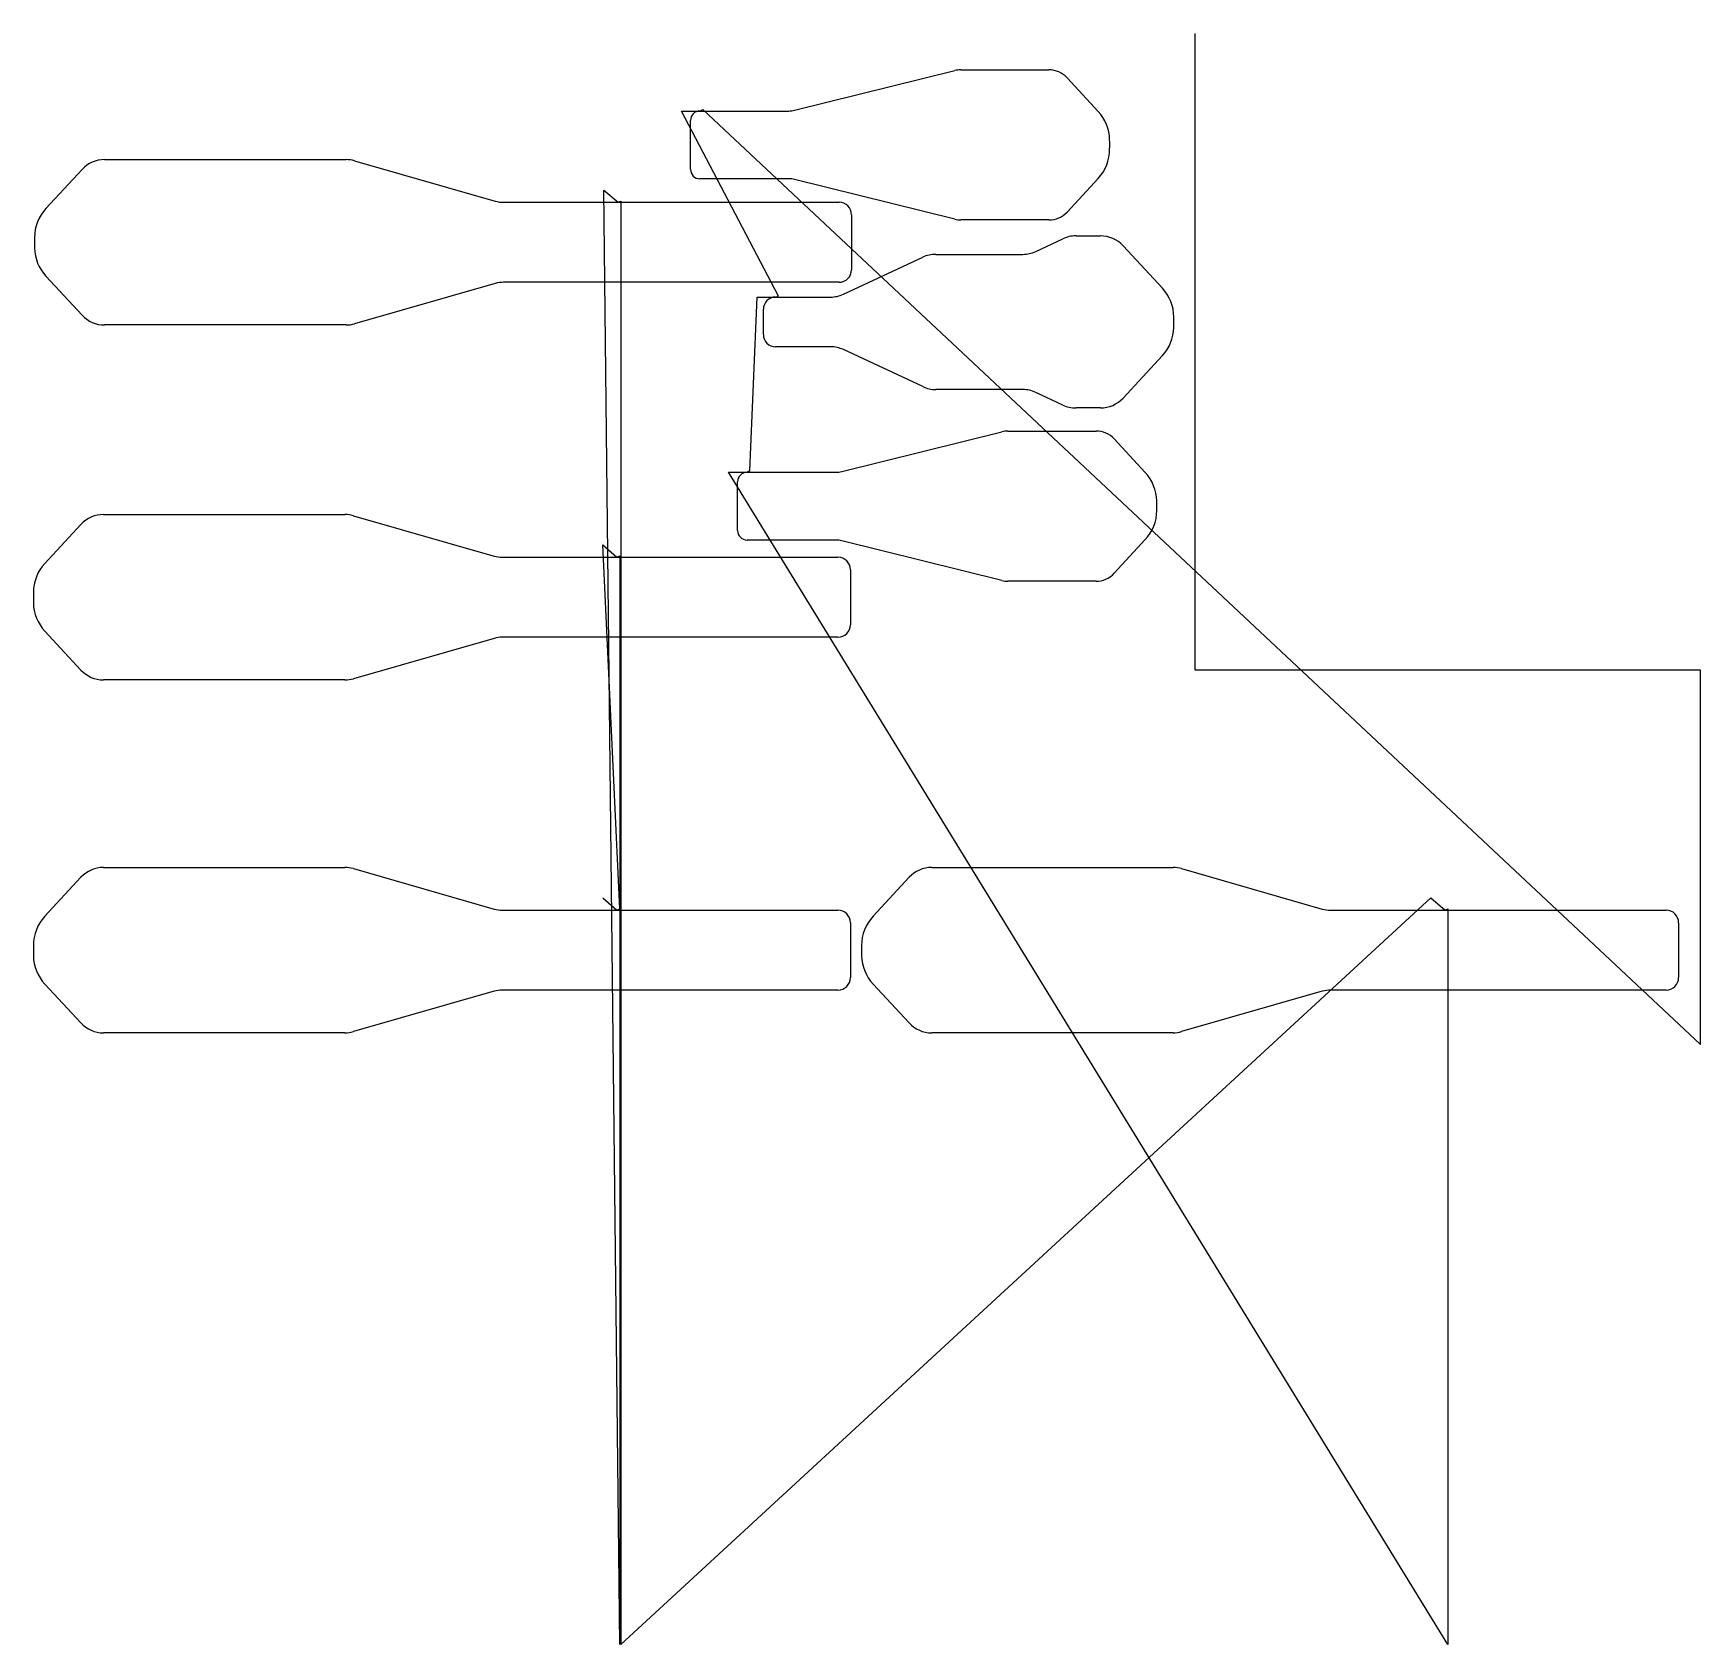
# Model space of a CAD drawing. Header units: metres. Extents: x 19 to 2752, y 0 to 2640.
import ezdxf

# ---------------------------------------------------------------- set-up
doc = ezdxf.new("R2010")
doc.units = ezdxf.units.M

msp = doc.modelspace()

# ---------------------------------------------------------------- linework, layer by layer
at = {"layer": 'TOOL_0'}
for p, q in [((1923.399, 2639.001), (1923.399, 2640.001)), ((1923.399, 1596.729), (1923.399, 2639.001)), ((1266.928, 2513.904), (1529.438, 2579.049)), ((1539.193, 2580.241), (1683.802, 2580.241)), ((1713.518, 2567.258), (1764.531, 2512.169)), ((1111.804, 2512.741), (1116.326, 2515.36)), ((1116.326, 2515.36), (2751.866, 983.149)), ((1240.747, 2209.624), (1081.425, 2512.741)), ((1081.425, 2512.741), (1111.803, 2512.741)), ((1096.304, 2417.241), (1096.304, 2497.241)), ((1111.803, 2512.741), (1257.414, 2512.741)), ((136.202, 2433.161), (531.829, 2433.161)), ((40.029, 2353.129), (99.149, 2416.973)), ((545.749, 2431.205), (776.358, 2365.079)), ((980.398, 0), (954.386, 2383.314)), ((954.386, 2383.314), (977.664, 2363.161)), ((1257.415, 2401.741), (1111.804, 2401.741)), ((1529.438, 2335.433), (1266.929, 2400.578)), ((1764.531, 2402.313), (1713.518, 2347.224)), ((790.002, 2363.161), (977.663, 2363.161)), ((977.663, 2363.161), (982.269, 2365.29)), ((977.664, 2363.161), (1339.757, 2363.161)), ((982.269, 2365.29), (982.269, 0)), ((1360.257, 2342.661), (1360.257, 2252.661)), ((1683.802, 2334.241), (1539.193, 2334.241)), ((1662.045, 2282.615), (1706.623, 2303.402)), ((1728.177, 2308.18), (1768.017, 2308.18)), ((1346.821, 2212.545), (1476.844, 2273.176)), ((1498.292, 2277.931), (1640.914, 2277.931)), ((1805.437, 2291.832), (1869.703, 2222.431)), ((99.149, 2178.349), (40.029, 2242.193)), ((776.359, 2230.243), (545.75, 2164.117)), ((1339.757, 2232.161), (790.003, 2232.161)), ((1193.525, 1923.506), (1205.657, 2207.931)), ((1205.657, 2207.931), (1235.842, 2207.931)), ((1215.843, 2146.432), (1215.843, 2187.932)), ((1235.842, 2207.931), (1326.007, 2207.931)), ((1235.843, 2207.932), (1240.747, 2209.624)), ((531.83, 2162.161), (136.203, 2162.161)), ((1326.008, 2126.432), (1235.843, 2126.432)), ((1476.845, 2061.187), (1346.822, 2121.818)), ((1869.703, 2111.931), (1805.437, 2042.53)), ((1640.915, 2056.432), (1498.293, 2056.432)), ((1706.624, 2030.96), (1662.046, 2051.747)), ((1768.017, 2026.182), (1728.178, 2026.182)), ((1344.127, 1922.05), (1606.637, 1987.195)), ((1616.392, 1988.387), (1761.001, 1988.387)), ((1790.717, 1975.404), (1841.73, 1920.315)), ((2337.731, 0), (1158.624, 1920.887)), ((1158.624, 1920.887), (1189.002, 1920.887)), ((1189.002, 1920.887), (1334.613, 1920.887)), ((1189.003, 1920.887), (1193.525, 1923.506)), ((1173.503, 1825.387), (1173.503, 1905.387)), ((38.158, 1771.601), (97.278, 1835.445)), ((134.331, 1851.633), (529.958, 1851.633)), ((543.878, 1849.677), (774.487, 1783.551)), ((1334.614, 1809.887), (1189.003, 1809.887)), ((1606.637, 1743.579), (1344.128, 1808.724)), ((1841.73, 1810.459), (1790.717, 1755.37)), ((788.131, 1781.633), (975.792, 1781.633)), ((980.399, 1205.52), (952.516, 1801.786)), ((952.516, 1801.786), (975.793, 1781.633)), ((975.792, 1781.633), (980.398, 1783.762)), ((975.793, 1781.633), (1337.886, 1781.633)), ((980.398, 1783.762), (980.398, 0)), ((1358.386, 1761.133), (1358.386, 1671.133)), ((1761.001, 1742.387), (1616.392, 1742.387)), ((97.278, 1596.821), (38.158, 1660.665)), ((774.488, 1648.715), (543.879, 1582.589)), ((1337.886, 1650.633), (788.132, 1650.633)), ((2751.866, 1596.729), (1923.399, 1596.729)), ((2751.866, 983.149), (2751.866, 1596.729)), ((529.959, 1580.633), (134.332, 1580.633)), ((38.159, 1193.359), (97.279, 1257.203)), ((134.332, 1273.391), (529.959, 1273.391)), ((543.879, 1271.435), (774.488, 1205.309)), ((1395.491, 1193.359), (1454.611, 1257.203)), ((1491.664, 1273.391), (1887.291, 1273.391)), ((1901.211, 1271.435), (2131.82, 1205.309)), ((788.132, 1203.391), (975.793, 1203.391)), ((952.517, 1223.545), (975.794, 1203.391)), ((975.793, 1203.391), (980.399, 1205.52)), ((975.794, 1203.391), (1337.887, 1203.391)), ((982.269, 0), (2309.848, 1223.545)), ((2145.464, 1203.391), (2333.125, 1203.391)), ((2309.848, 1223.545), (2333.126, 1203.391)), ((2333.125, 1203.391), (2337.731, 1205.52)), ((2333.126, 1203.391), (2695.219, 1203.391)), ((2337.731, 1205.52), (2337.731, 0)), ((1358.387, 1182.891), (1358.387, 1092.891)), ((2715.719, 1182.891), (2715.719, 1092.891)), ((97.279, 1018.579), (38.159, 1082.423)), ((774.489, 1070.473), (543.88, 1004.347)), ((1337.887, 1072.391), (788.133, 1072.391)), ((1454.611, 1018.579), (1395.491, 1082.423)), ((2131.821, 1070.473), (1901.212, 1004.347)), ((2695.219, 1072.391), (2145.465, 1072.391)), ((529.96, 1002.391), (134.333, 1002.391)), ((1887.292, 1002.391), (1491.665, 1002.391))]:
    msp.add_line(p, q, dxfattribs=at)
for centre, radius, start, end in [((1539.193, 2539.741), 40.5, 90, 103.937426), ((1683.779, 2539.689), 40.552, 42.831499, 89.967503), ((1111.804, 2497.241), 15.5, 90, 180), ((1257.414, 2552.241), 39.5, 270, 283.937386), ((1712.734, 2464.24), 70.57, 1.359251, 42.778824), ((1110.756, 2457.241), 672.584, 359.401376, 0.738852), ((136.202, 2382.661), 50.5, 90, 137.199546), ((531.829, 2382.661), 50.5, 73.999747, 90), ((1712.803, 2450.214), 70.5, 317.199793, 0), ((1111.804, 2417.241), 15.5, 180, 270), ((1257.415, 2362.241), 39.5, 76.062614, 90), ((91.757, 2305.228), 70.5, 137.199793, 179.996749), ((790.002, 2412.661), 49.5, 253.99991, 270), ((1339.757, 2342.661), 20.5, 0, 90), ((1539.193, 2374.741), 40.5, 256.062574, 270), ((1683.779, 2374.793), 40.552, 270.032497, 317.168501), ((740.063, 2297.661), 718.846, 179.396541, 180.734344), ((1728.177, 2257.18), 51, 90, 115.000333), ((1768.017, 2257.18), 51, 42.800577, 90), ((91.826, 2290.122), 70.57, 181.359251, 222.778824), ((1498.292, 2227.181), 50.75, 90, 115.000183), ((1640.914, 2327.931), 50, 270, 294.999795), ((1339.757, 2252.661), 20.5, 270, 0), ((790.003, 2182.661), 49.5, 90, 106.00009), ((1818.342, 2174.87), 70, 0, 42.800116), ((1235.843, 2187.932), 20, 90, 180), ((1326.007, 2257.181), 49.25, 270, 294.999885), ((136.203, 2212.661), 50.5, 222.799683, 270), ((531.83, 2212.661), 50.5, 270, 286.000253), ((1159.591, 2167.181), 728.792, 359.267029, 0.604501), ((1235.843, 2146.432), 20, 180, 270), ((1818.274, 2159.52), 70.069, 317.220865, 358.640841), ((1326.008, 2077.182), 49.25, 65.000115, 90), ((1498.293, 2107.182), 50.75, 244.999817, 270), ((1640.915, 2006.432), 50, 64.999721, 90), ((1728.178, 2077.182), 51, 244.999667, 270), ((1768.017, 2077.182), 51, 270, 317.199423), ((1616.392, 1947.887), 40.5, 90, 103.937426), ((1760.978, 1947.835), 40.552, 42.831499, 89.967503), ((1189.003, 1905.387), 15.5, 90, 180), ((1334.613, 1960.387), 39.5, 270, 283.937386), ((1789.933, 1872.386), 70.57, 1.359251, 42.778824), ((1790.002, 1858.36), 70.5, 317.199793, 0), ((1187.955, 1865.387), 672.584, 359.401376, 0.738852), ((134.331, 1801.133), 50.5, 90, 137.199546), ((529.958, 1801.133), 50.5, 73.999747, 90), ((1189.003, 1825.387), 15.5, 180, 270), ((1334.614, 1770.387), 39.5, 76.062614, 90), ((788.131, 1831.133), 49.5, 253.99991, 270), ((1337.886, 1761.133), 20.5, 0, 90), ((89.886, 1723.7), 70.5, 137.199793, 179.996749), ((1760.978, 1782.939), 40.552, 270.032497, 317.168501), ((738.192, 1716.133), 718.846, 179.396541, 180.734344), ((1616.392, 1782.887), 40.5, 256.062574, 270), ((89.955, 1708.594), 70.57, 181.359251, 222.778824), ((1337.886, 1671.133), 20.5, 270, 0), ((788.132, 1601.133), 49.5, 90, 106.00009), ((134.332, 1631.133), 50.5, 222.799683, 270), ((529.959, 1631.133), 50.5, 270, 286.000253), ((134.332, 1222.891), 50.5, 90, 137.199546), ((529.959, 1222.891), 50.5, 73.999747, 90), ((1491.664, 1222.891), 50.5, 90, 137.199546), ((1887.291, 1222.891), 50.5, 73.999747, 90), ((788.132, 1252.891), 49.5, 253.99991, 270), ((1337.887, 1182.891), 20.5, 0, 90), ((2145.464, 1252.891), 49.5, 253.99991, 270), ((2695.219, 1182.891), 20.5, 0, 90), ((89.887, 1145.458), 70.5, 137.199793, 179.996749), ((1447.219, 1145.458), 70.5, 137.199793, 179.996749), ((738.193, 1137.891), 718.846, 179.396541, 180.734344), ((89.956, 1130.352), 70.57, 181.359251, 222.778824), ((2095.525, 1137.891), 718.846, 179.396541, 180.734344), ((1447.288, 1130.352), 70.57, 181.359251, 222.778824), ((788.133, 1022.891), 49.5, 90, 106.00009), ((1337.887, 1092.891), 20.5, 270, 0), ((2145.465, 1022.891), 49.5, 90, 106.00009), ((2695.219, 1092.891), 20.5, 270, 0), ((134.333, 1052.891), 50.5, 222.799683, 270), ((1491.665, 1052.891), 50.5, 222.799683, 270), ((529.96, 1052.891), 50.5, 270, 286.000253), ((1887.292, 1052.891), 50.5, 270, 286.000253)]:
    msp.add_arc(centre, radius, start, end, dxfattribs=at)

doc.saveas('drawing.dxf')
